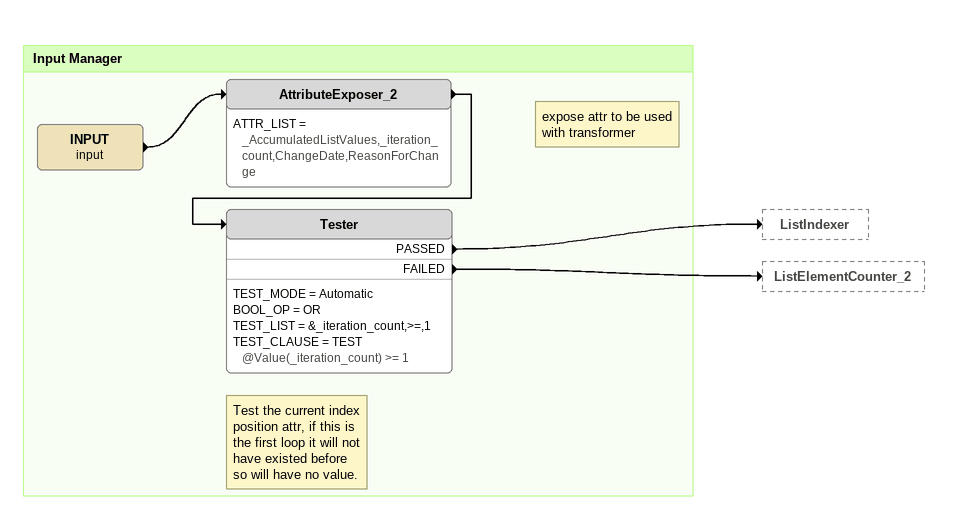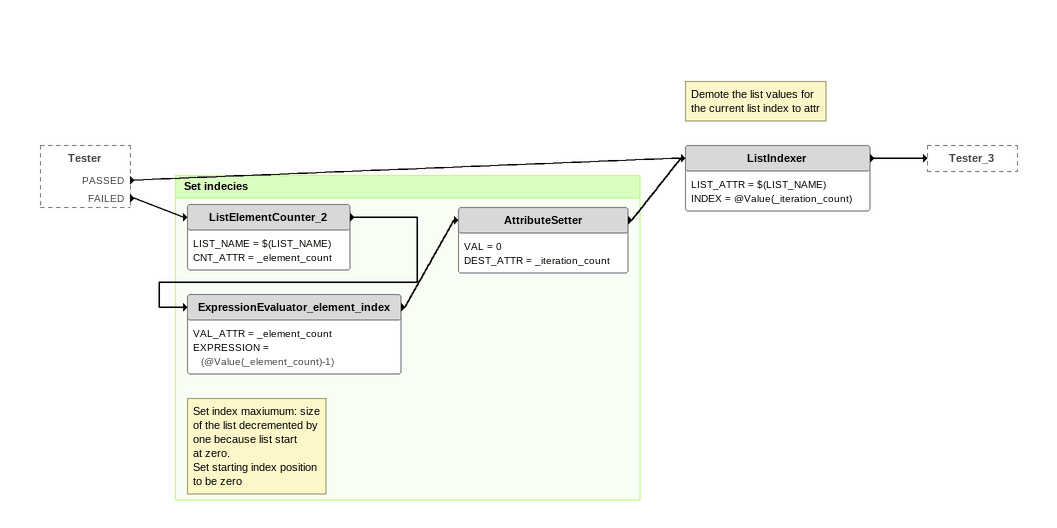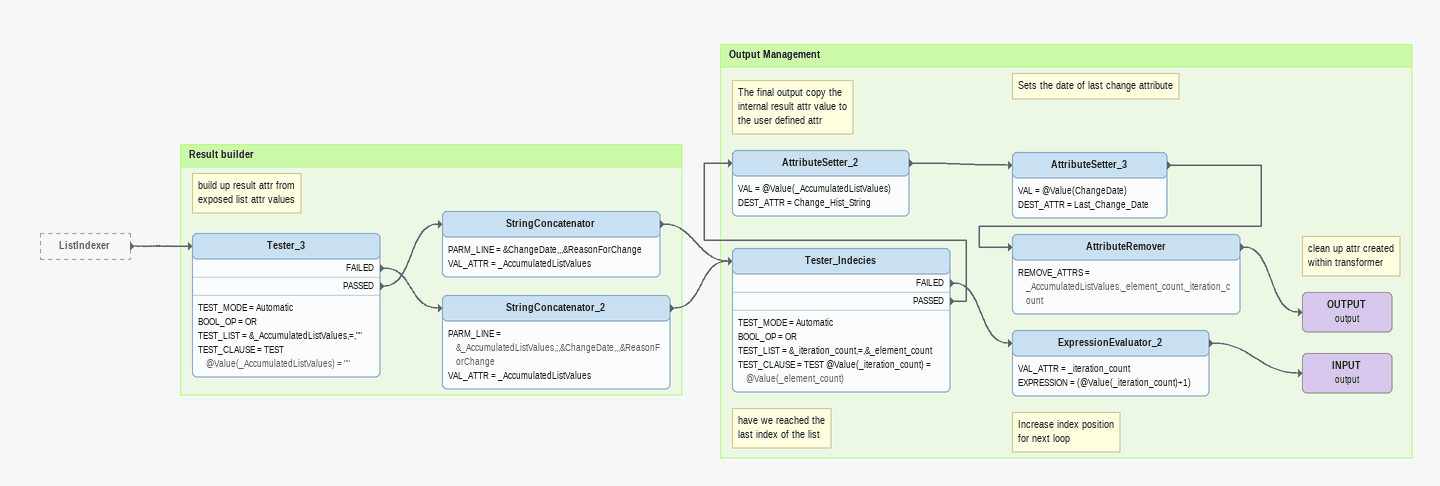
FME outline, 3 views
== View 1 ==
Bookmark: Input Manager
INPUT (input)
    -> AttributeExposer_2
Note: expose attr to be used / with transformer
AttributeExposer_2
    ATTR_LIST = _AccumulatedListValues,_iteration_count,ChangeDate,ReasonForChange
    -> Tester
Note: Test the current index / position attr, if this is / the first loop it will not / have existed before / so will have no value.
Tester
    TEST_MODE = Automatic
    BOOL_OP = OR
    TEST_LIST = &_iteration_count,>=,1
    TEST_CLAUSE = TEST @Value(_iteration_count) >= 1
    PASSED -> ListIndexer
    FAILED -> ListElementCounter_2

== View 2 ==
Tester [outside]
    PASSED -> ListIndexer
    FAILED -> ListElementCounter_2
Note: Demote the list values for / the current list index to attr
ListIndexer
    LIST_ATTR = $(LIST_NAME)
    INDEX = @Value(_iteration_count)
    -> Tester_3

Bookmark: Set indecies
ListElementCounter_2
    LIST_NAME = $(LIST_NAME)
    CNT_ATTR = _element_count
    -> ExpressionEvaluator_element_index
Note: Set index maxiumum: size / of the list decremented by / one because list start / at zero. / Set starting index position / to be zero
ExpressionEvaluator_element_index
    VAL_ATTR = _element_count
    EXPRESSION = (@Value(_element_count)-1)
    -> AttributeSetter
AttributeSetter
    VAL = 0
    DEST_ATTR = _iteration_count
    -> ListIndexer

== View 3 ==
ListIndexer [outside]
    -> Tester_3

Bookmark: Result builder
Note: build up result attr from / exposed list attr values
Tester_3
    TEST_MODE = Automatic
    BOOL_OP = OR
    TEST_LIST = &_AccumulatedListValues,=,""
    TEST_CLAUSE = TEST @Value(_AccumulatedListValues) = ""
    FAILED -> StringConcatenator_2
    PASSED -> StringConcatenator
StringConcatenator
    PARM_LINE = &ChangeDate,,,&ReasonForChange
    VAL_ATTR = _AccumulatedListValues
    -> Tester_Indecies
StringConcatenator_2
    PARM_LINE = &_AccumulatedListValues,;,&ChangeDate,,,&ReasonForChange
    VAL_ATTR = _AccumulatedListValues
    -> Tester_Indecies

Bookmark: Output Management
Note: have we reached the / last index of the list
Tester_Indecies
    TEST_MODE = Automatic
    BOOL_OP = OR
    TEST_LIST = &_iteration_count,=,&_element_count
    TEST_CLAUSE = TEST @Value(_iteration_count) = @Value(_element_count)
    FAILED -> ExpressionEvaluator_2
    PASSED -> AttributeSetter_2
Note: The final output copy the / internal result attr value to / the user defined attr
AttributeSetter_2
    VAL = @Value(_AccumulatedListValues)
    DEST_ATTR = Change_Hist_String
    -> AttributeSetter_3
Note: Sets the date of last change attribute
AttributeSetter_3
    VAL = @Value(ChangeDate)
    DEST_ATTR = Last_Change_Date
    -> AttributeRemover
Note: clean up attr created / within transformer
AttributeRemover
    REMOVE_ATTRS = _AccumulatedListValues,_element_count,_iteration_count
    -> OUTPUT (output)
OUTPUT (output)
Note: Increase index position / for next loop
ExpressionEvaluator_2
    VAL_ATTR = _iteration_count
    EXPRESSION = (@Value(_iteration_count)+1)
    -> INPUT (output)
INPUT (output)
